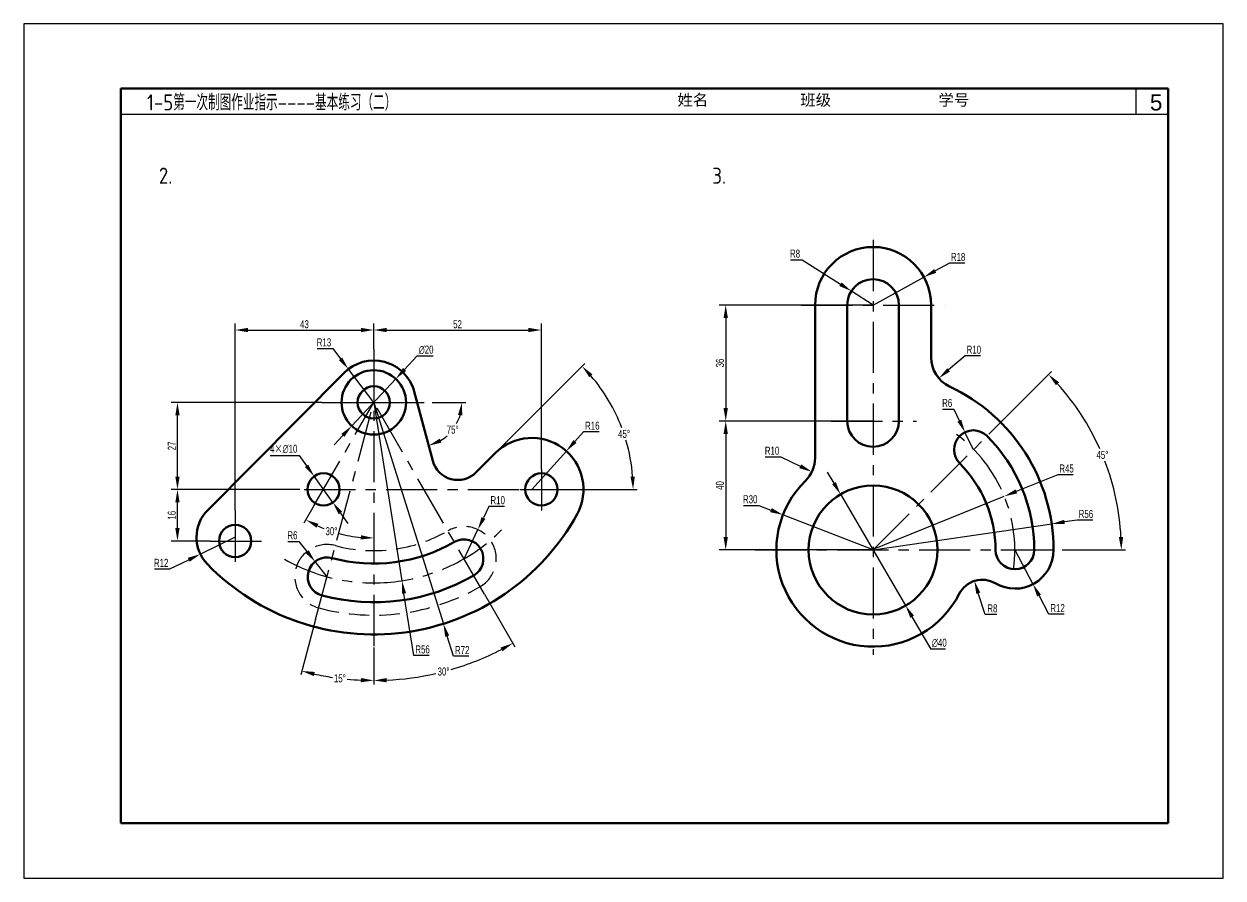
# Model space of a CAD drawing. Header units: millimetres. Extents: x 1205 to 2401, y 439 to 1028.
# Drawn here: x 1615.1 to 1987.1, y 439.2 to 704.2 of the extents above; entities that cross this region are included whole.
import ezdxf

# ---------------------------------------------------------------- set-up
doc = ezdxf.new("R2010")
doc.units = ezdxf.units.MM
doc.linetypes.add('CENTER', pattern=[50.8, 31.75, -6.35, 6.35, -6.35])
doc.linetypes.add('HIDDEN', pattern=[9.525, 6.35, -3.175])
for name, color, linetype in [('中心线', 250, 'CENTER'), ('尺寸标注', 250, 'Continuous'), ('文字', 7, 'Continuous'), ('细实线', 7, 'Continuous'), ('虚线', 250, 'HIDDEN')]:
    doc.layers.add(name, color=color, linetype=linetype)
doc.layers.add('粗实线', color=7, linetype='Continuous', lineweight=50)
doc.styles.get("Standard").update_dxf_attribs({"font": 'gbenor.shx', "bigfont": 'gbcbig.shx'})
doc.styles.add('尺寸标注', font='ARIAL.TTF', dxfattribs={"width": 0.7})
doc.styles.add('样式 1', font='ARIAL.TTF', dxfattribs={"height": 5})
doc.styles.add('汉字', font='gbenor.shx', dxfattribs={"height": 5, "bigfont": 'gbcbig.shx'})
doc.dimstyles.new('ISO-25$0', dxfattribs={"dimtxt": 2.5, "dimasz": 4, "dimexe": 2, "dimexo": 0, "dimgap": 0.5, "dimtad": 1, "dimdec": 1, "dimrnd": 1, "dimdsep": 46, "dimtxsty": '尺寸标注', "dimcen": 0, "dimclrd": 256, "dimclre": 256, "dimclrt": 256, "dimadec": 0, "dimazin": 0, "dimtfac": 1, "dimtdec": 1, "dimtmove": 0, "dimatfit": 3, "dimfxl": 0, "dimlwd": -1, "dimlwe": -1, "dimarcsym": 0})
doc.dimstyles.new('ISO-25$2', dxfattribs={"dimtxt": 2.5, "dimasz": 2.5, "dimexe": 1.25, "dimexo": 0, "dimtad": 1, "dimtih": 1, "dimtoh": 1, "dimdec": 0, "dimdsep": 46, "dimtxsty": '尺寸标注', "dimcen": 2.5, "dimclrd": 256, "dimclre": 256, "dimclrt": 256, "dimadec": 0, "dimazin": 0, "dimtfac": 1, "dimtdec": 0, "dimtmove": 0, "dimatfit": 3, "dimfxl": 0, "dimlwd": -1, "dimlwe": -1, "dimarcsym": 0})
doc.dimstyles.new('ISO-25$3', dxfattribs={"dimtxt": 2.5, "dimasz": 2.5, "dimexe": 1.25, "dimexo": 0, "dimtad": 1, "dimtoh": 1, "dimdec": 0, "dimdsep": 46, "dimtxsty": '尺寸标注', "dimcen": 2.5, "dimclrd": 256, "dimclre": 256, "dimclrt": 256, "dimadec": 0, "dimazin": 0, "dimtfac": 1, "dimtdec": 0, "dimtmove": 0, "dimatfit": 0, "dimfxl": 0, "dimlwd": -1, "dimlwe": -1, "dimarcsym": 0})
doc.dimstyles.new('ISO-25$4', dxfattribs={"dimtxt": 2.5, "dimasz": 2.5, "dimexe": 1.25, "dimexo": 0, "dimtad": 1, "dimtoh": 1, "dimdec": 0, "dimdsep": 46, "dimtxsty": '尺寸标注', "dimcen": 2.5, "dimclrd": 256, "dimclre": 256, "dimclrt": 256, "dimadec": 0, "dimazin": 0, "dimtfac": 1, "dimtdec": 0, "dimtmove": 0, "dimatfit": 3, "dimfxl": 0, "dimlwd": -1, "dimlwe": -1, "dimarcsym": 0})

# ---------------------------------------------------------------- blocks, each defined once
blk = doc.blocks.new('*D146')
at = {"layer": 'Defpoints', "color": 0, "transparency": 16777216}
for p in [(1868.43, 558.29), (1888.63, 523.76)]:
    blk.add_point(p, dxfattribs=at)
at = {"layer": '尺寸标注', "transparency": 16777216}
for p, q in [((1866.41, 561.74), (1864.39, 565.19)), ((1868.43, 558.29), (1888.63, 523.76)), ((1896.54, 510.25), (1890.65, 520.31)), ((1900.99, 510.25), (1896.54, 510.25))]:
    blk.add_line(p, q, dxfattribs=at)
for points in [[(1866.99, 562.08), (1865.84, 561.4), (1868.43, 558.29)], [(1891.23, 520.64), (1890.07, 519.97), (1888.63, 523.76)]]:
    blk.add_solid(points, dxfattribs=at)
at = {"layer": '尺寸标注', "transparency": 16777216, "insert": (1899.07, 512.15), "char_height": 2.5, "attachment_point": 5, "style": '尺寸标注'}
blk.add_mtext('∅40', dxfattribs=at)
blk = doc.blocks.new('*D147')
at = {"layer": 'Defpoints', "color": 0, "transparency": 16777216}
for p in [(1919.25, 557.68), (1877.8, 540.93)]:
    blk.add_point(p, dxfattribs=at)
at = {"layer": '尺寸标注', "transparency": 16777216}
for p, q in [((1935.83, 564.38), (1922.96, 559.18)), ((1940.65, 564.38), (1935.83, 564.38)), ((1877.8, 540.93), (1919.25, 557.68))]:
    blk.add_line(p, q, dxfattribs=at)
blk.add_solid([(1922.71, 559.8), (1923.21, 558.56), (1919.25, 557.68)], dxfattribs=at)
at = {"layer": '尺寸标注', "transparency": 16777216, "insert": (1938.56, 566.28), "char_height": 2.5, "attachment_point": 5, "style": '尺寸标注'}
blk.add_mtext('R45', dxfattribs=at)
blk = doc.blocks.new('*D148')
at = {"layer": 'Defpoints', "color": 0, "transparency": 16777216}
for p in [(1933.94, 549.12), (1878.53, 541.02)]:
    blk.add_point(p, dxfattribs=at)
at = {"layer": '尺寸标注', "transparency": 16777216}
for p, q in [((1878.53, 541.02), (1933.94, 549.12)), ((1941.86, 550.28), (1937.9, 549.7)), ((1946.66, 550.28), (1941.86, 550.28))]:
    blk.add_line(p, q, dxfattribs=at)
blk.add_solid([(1937.8, 550.36), (1938, 549.04), (1933.94, 549.12)], dxfattribs=at)
at = {"layer": '尺寸标注', "transparency": 16777216, "insert": (1944.57, 552.18), "char_height": 2.5, "attachment_point": 5, "style": '尺寸标注'}
blk.add_mtext('R56', dxfattribs=at)
blk = doc.blocks.new('*D149')
at = {"layer": 'Defpoints', "color": 0, "transparency": 16777216}
for p in [(1909.96, 531.4), (1912.39, 523.78)]:
    blk.add_point(p, dxfattribs=at)
at = {"layer": '尺寸标注', "transparency": 16777216}
for p, q in [((1913.29, 520.99), (1911.18, 527.59)), ((1916.95, 520.99), (1913.29, 520.99))]:
    blk.add_line(p, q, dxfattribs=at)
blk.add_solid([(1911.81, 527.8), (1910.54, 527.39), (1909.96, 531.4)], dxfattribs=at)
at = {"layer": '尺寸标注', "transparency": 16777216, "insert": (1915.54, 522.89), "char_height": 2.5, "attachment_point": 5, "style": '尺寸标注'}
blk.add_mtext('R8', dxfattribs=at)
blk = doc.blocks.new('*D150')
at = {"layer": 'Defpoints', "color": 0, "transparency": 16777216}
for p in [(1922.53, 541.02), (1928.14, 530.42)]:
    blk.add_point(p, dxfattribs=at)
at = {"layer": '尺寸标注', "transparency": 16777216}
for p, q in [((1922.53, 541.02), (1928.14, 530.42)), ((1933.05, 521.12), (1930.01, 526.88)), ((1937.84, 521.12), (1933.05, 521.12))]:
    blk.add_line(p, q, dxfattribs=at)
blk.add_solid([(1930.6, 527.19), (1929.42, 526.57), (1928.14, 530.42)], dxfattribs=at)
at = {"layer": '尺寸标注', "transparency": 16777216, "insert": (1935.76, 523), "char_height": 2.5, "attachment_point": 5, "style": '尺寸标注'}
blk.add_mtext('R12', dxfattribs=at)
blk = doc.blocks.new('*D151')
at = {"layer": 'Defpoints', "color": 0, "transparency": 16777216}
for p in [(1907.03, 577.54), (1909.64, 572.14)]:
    blk.add_point(p, dxfattribs=at)
at = {"layer": '尺寸标注', "transparency": 16777216}
for p, q in [((1900.11, 584.74), (1903.56, 584.74)), ((1903.56, 584.74), (1905.29, 581.14)), ((1909.64, 572.14), (1907.03, 577.54))]:
    blk.add_line(p, q, dxfattribs=at)
blk.add_solid([(1905.9, 581.43), (1904.69, 580.85), (1907.03, 577.54)], dxfattribs=at)
at = {"layer": '尺寸标注', "transparency": 16777216, "insert": (1901.52, 586.64), "char_height": 2.5, "attachment_point": 5, "style": '尺寸标注'}
blk.add_mtext('R6', dxfattribs=at)
blk = doc.blocks.new('*D152')
at = {"layer": 'Defpoints', "color": 0, "transparency": 16777216}
for p in [(1850.58, 551.92), (1878.53, 541.02)]:
    blk.add_point(p, dxfattribs=at)
at = {"layer": '尺寸标注', "transparency": 16777216}
for p, q in [((1838.33, 554.83), (1843.13, 554.83)), ((1843.13, 554.83), (1846.85, 553.37)), ((1878.53, 541.02), (1850.58, 551.92))]:
    blk.add_line(p, q, dxfattribs=at)
blk.add_solid([(1847.1, 554), (1846.61, 552.75), (1850.58, 551.92)], dxfattribs=at)
at = {"layer": '尺寸标注', "transparency": 16777216, "insert": (1840.41, 556.73), "char_height": 2.5, "attachment_point": 5, "style": '尺寸标注'}
blk.add_mtext('R30', dxfattribs=at)
blk = doc.blocks.new('*D153')
at = {"layer": 'Defpoints', "color": 0, "transparency": 16777216}
for p in [(1850.53, 569.59), (1859.55, 565.26)]:
    blk.add_point(p, dxfattribs=at)
at = {"layer": '尺寸标注', "transparency": 16777216}
for p, q in [((1845.09, 569.9), (1849.89, 569.9)), ((1849.89, 569.9), (1855.94, 566.99))]:
    blk.add_line(p, q, dxfattribs=at)
blk.add_solid([(1856.23, 567.59), (1855.65, 566.39), (1859.55, 565.26)], dxfattribs=at)
at = {"layer": '尺寸标注', "transparency": 16777216, "insert": (1847.18, 571.8), "char_height": 2.5, "attachment_point": 5, "style": '尺寸标注'}
blk.add_mtext('R10', dxfattribs=at)
blk = doc.blocks.new('*D154')
at = {"layer": 'Defpoints', "color": 0, "transparency": 16777216}
for p in [(1906.53, 600.79), (1898.93, 594.29)]:
    blk.add_point(p, dxfattribs=at)
at = {"layer": '尺寸标注', "transparency": 16777216}
for p, q in [((1907.07, 601.25), (1901.97, 596.89)), ((1911.87, 601.25), (1907.07, 601.25))]:
    blk.add_line(p, q, dxfattribs=at)
blk.add_solid([(1901.54, 597.4), (1902.4, 596.39), (1898.93, 594.29)], dxfattribs=at)
at = {"layer": '尺寸标注', "transparency": 16777216, "insert": (1909.79, 603.15), "char_height": 2.5, "attachment_point": 5, "style": '尺寸标注'}
blk.add_mtext('R10', dxfattribs=at)
blk = doc.blocks.new('*D155')
at = {"layer": 'Defpoints', "color": 0, "transparency": 16777216}
for p in [(1894.31, 625.69), (1878.53, 617.02)]:
    blk.add_point(p, dxfattribs=at)
at = {"layer": '尺寸标注', "transparency": 16777216}
for p, q in [((1902.19, 630.02), (1897.81, 627.61)), ((1907, 630.02), (1902.19, 630.02)), ((1878.53, 617.02), (1894.31, 625.69))]:
    blk.add_line(p, q, dxfattribs=at)
blk.add_solid([(1897.49, 628.2), (1898.13, 627.03), (1894.31, 625.69)], dxfattribs=at)
at = {"layer": '尺寸标注', "transparency": 16777216, "insert": (1904.91, 631.92), "char_height": 2.5, "attachment_point": 5, "style": '尺寸标注'}
blk.add_mtext('R18', dxfattribs=at)
blk = doc.blocks.new('*D156')
at = {"layer": 'Defpoints', "color": 0, "transparency": 16777216}
for p in [(1871.79, 621.33), (1878.53, 617.02)]:
    blk.add_point(p, dxfattribs=at)
at = {"layer": '尺寸标注', "transparency": 16777216}
for p, q in [((1852.9, 631.04), (1856.56, 631.04)), ((1856.56, 631.04), (1868.42, 623.48)), ((1878.53, 617.02), (1871.79, 621.33))]:
    blk.add_line(p, q, dxfattribs=at)
blk.add_solid([(1868.77, 624.04), (1868.06, 622.92), (1871.79, 621.33)], dxfattribs=at)
at = {"layer": '尺寸标注', "transparency": 16777216, "insert": (1854.31, 632.95), "char_height": 2.5, "attachment_point": 5, "style": '尺寸标注'}
blk.add_mtext('R8', dxfattribs=at)
blk = doc.blocks.new('*D157')
at = {"layer": 'Defpoints', "color": 0, "transparency": 16777216}
for p in [(1878.53, 617.02), (1832.81, 581.02), (1878.53, 581.02)]:
    blk.add_point(p, dxfattribs=at)
at = {"layer": '尺寸标注', "transparency": 16777216}
for p, q in [((1878.53, 617.02), (1830.81, 617.02)), ((1832.81, 613.02), (1832.81, 585.02)), ((1878.53, 581.02), (1830.81, 581.02))]:
    blk.add_line(p, q, dxfattribs=at)
for points in [[(1832.14, 613.02), (1833.48, 613.02), (1832.81, 617.02)], [(1832.14, 585.02), (1833.48, 585.02), (1832.81, 581.02)]]:
    blk.add_solid(points, dxfattribs=at)
at = {"layer": '尺寸标注', "transparency": 16777216, "insert": (1831.03, 599.02), "char_height": 2.5, "attachment_point": 5, "rotation": 90, "style": '尺寸标注'}
blk.add_mtext('36', dxfattribs=at)
blk = doc.blocks.new('*D158')
at = {"layer": 'Defpoints', "color": 0, "transparency": 16777216}
for p in [(1920.53, 583.02), (1952.92, 560.96), (1841.99, 541.02), (1878.53, 541.02), (1940.49, 541.02)]:
    blk.add_point(p, dxfattribs=at)
at = {"layer": '尺寸标注', "transparency": 16777216}
for p, q in [((1920.53, 583.02), (1933.87, 596.37)), ((1940.49, 541.02), (1956.8, 541.02))]:
    blk.add_line(p, q, dxfattribs=at)
for start, end in [(24.0357, 42.0239), (2.9761, 20.9812)]:
    blk.add_arc((1878.53, 541.02), 77.02, start, end, dxfattribs=at)
for points in [[(1935.26, 592.12), (1936.23, 593.04), (1932.99, 595.48)], [(1956.11, 545.04), (1954.78, 545), (1955.55, 541.02)]]:
    blk.add_solid(points, dxfattribs=at)
at = {"layer": '尺寸标注', "transparency": 16777216, "insert": (1949.69, 570.5), "char_height": 2.5, "attachment_point": 5, "style": '尺寸标注'}
blk.add_mtext('45°', dxfattribs=at)
blk = doc.blocks.new('*D117')
at = {"layer": 'Defpoints', "color": 0, "transparency": 16777216}
for p in [(1832.81, 581.02), (1832.81, 541.02), (1878.53, 541.02)]:
    blk.add_point(p, dxfattribs=at)
at = {"layer": '尺寸标注', "transparency": 16777216}
for p, q in [((1832.81, 581.02), (1830.81, 581.02)), ((1832.81, 577.02), (1832.81, 545.02)), ((1878.53, 541.02), (1830.81, 541.02))]:
    blk.add_line(p, q, dxfattribs=at)
for points in [[(1832.14, 577.02), (1833.48, 577.02), (1832.81, 581.02)], [(1832.14, 545.02), (1833.48, 545.02), (1832.81, 541.02)]]:
    blk.add_solid(points, dxfattribs=at)
at = {"layer": '尺寸标注', "transparency": 16777216, "insert": (1831.03, 561.02), "char_height": 2.5, "attachment_point": 5, "rotation": 90, "style": '尺寸标注'}
blk.add_mtext('40', dxfattribs=at)
blk = doc.blocks.new('*D132')
at = {"layer": 'Defpoints', "color": 0, "transparency": 16777216}
for p in [(1705.12, 563.87), (1710.94, 555.73)]:
    blk.add_point(p, dxfattribs=at)
at = {"layer": '尺寸标注', "transparency": 16777216}
for p, q in [((1691.52, 570.37), (1700.46, 570.37)), ((1700.46, 570.37), (1702.79, 567.12)), ((1710.94, 555.73), (1705.12, 563.87)), ((1713.27, 552.48), (1715.59, 549.23))]:
    blk.add_line(p, q, dxfattribs=at)
for points in [[(1703.33, 567.51), (1702.25, 566.73), (1705.12, 563.87)], [(1713.81, 552.87), (1712.72, 552.09), (1710.94, 555.73)]]:
    blk.add_solid(points, dxfattribs=at)
at = {"layer": '尺寸标注', "transparency": 16777216, "insert": (1695.68, 572.34), "char_height": 2.5, "attachment_point": 5, "style": '尺寸标注'}
blk.add_mtext('4{\\fSimSun|b0|i0|c134|p54;×}∅10', dxfattribs=at)
blk = doc.blocks.new('*D133')
at = {"layer": 'Defpoints', "color": 0, "transparency": 16777216}
for p in [(1783.37, 571.71), (1772.68, 559.8)]:
    blk.add_point(p, dxfattribs=at)
at = {"layer": '尺寸标注', "transparency": 16777216}
for p, q in [((1788.71, 577.66), (1786.04, 574.68)), ((1793.52, 577.66), (1788.71, 577.66)), ((1772.68, 559.8), (1783.37, 571.71))]:
    blk.add_line(p, q, dxfattribs=at)
blk.add_solid([(1785.54, 575.13), (1786.53, 574.24), (1783.37, 571.71)], dxfattribs=at)
at = {"layer": '尺寸标注', "transparency": 16777216, "insert": (1791.43, 579.56), "char_height": 2.5, "attachment_point": 5, "style": '尺寸标注'}
blk.add_mtext('R16', dxfattribs=at)
blk = doc.blocks.new('*D134')
at = {"layer": 'Defpoints', "color": 0, "transparency": 16777216}
for p in [(1723.62, 586.8), (1732.36, 531.49)]:
    blk.add_point(p, dxfattribs=at)
at = {"layer": '尺寸标注', "transparency": 16777216}
for p, q in [((1723.62, 586.8), (1732.36, 531.49)), ((1736.03, 508.25), (1732.99, 527.54)), ((1740.84, 508.25), (1736.03, 508.25))]:
    blk.add_line(p, q, dxfattribs=at)
blk.add_solid([(1733.64, 527.64), (1732.33, 527.43), (1732.36, 531.49)], dxfattribs=at)
at = {"layer": '尺寸标注', "transparency": 16777216, "insert": (1738.75, 510.15), "char_height": 2.5, "attachment_point": 5, "style": '尺寸标注'}
blk.add_mtext('R56', dxfattribs=at)
blk = doc.blocks.new('*D135')
at = {"layer": 'Defpoints', "color": 0, "transparency": 16777216}
for p in [(1755.92, 547.33), (1751.62, 538.3)]:
    blk.add_point(p, dxfattribs=at)
at = {"layer": '尺寸标注', "transparency": 16777216}
for p, q in [((1759.36, 554.55), (1757.64, 550.94)), ((1764.16, 554.55), (1759.36, 554.55)), ((1751.62, 538.3), (1755.92, 547.33))]:
    blk.add_line(p, q, dxfattribs=at)
blk.add_solid([(1757.04, 551.23), (1758.24, 550.66), (1755.92, 547.33)], dxfattribs=at)
at = {"layer": '尺寸标注', "transparency": 16777216, "insert": (1762.07, 556.45), "char_height": 2.5, "attachment_point": 5, "style": '尺寸标注'}
blk.add_mtext('R10', dxfattribs=at)
blk = doc.blocks.new('*D136')
at = {"layer": 'Defpoints', "color": 0, "transparency": 16777216}
for p in [(1723.62, 586.8), (1745.21, 518.12)]:
    blk.add_point(p, dxfattribs=at)
at = {"layer": '尺寸标注', "transparency": 16777216}
for p, q in [((1723.62, 586.8), (1745.21, 518.12)), ((1748.37, 508.09), (1746.41, 514.3)), ((1753.16, 508.09), (1748.37, 508.09))]:
    blk.add_line(p, q, dxfattribs=at)
blk.add_solid([(1747.05, 514.5), (1745.78, 514.1), (1745.21, 518.12)], dxfattribs=at)
at = {"layer": '尺寸标注', "transparency": 16777216, "insert": (1751.07, 509.97), "char_height": 2.5, "attachment_point": 5, "style": '尺寸标注'}
blk.add_mtext('R72', dxfattribs=at)
blk = doc.blocks.new('*D137')
at = {"layer": 'Defpoints', "color": 0, "transparency": 16777216}
for p in [(1705.39, 537.41), (1709.12, 532.71)]:
    blk.add_point(p, dxfattribs=at)
at = {"layer": '尺寸标注', "transparency": 16777216}
for p, q in [((1696.97, 543.67), (1700.41, 543.67)), ((1700.41, 543.67), (1702.9, 540.54)), ((1709.12, 532.71), (1705.39, 537.41))]:
    blk.add_line(p, q, dxfattribs=at)
blk.add_solid([(1703.42, 540.95), (1702.38, 540.12), (1705.39, 537.41)], dxfattribs=at)
at = {"layer": '尺寸标注', "transparency": 16777216, "insert": (1698.38, 545.57), "char_height": 2.5, "attachment_point": 5, "style": '尺寸标注'}
blk.add_mtext('R6', dxfattribs=at)
blk = doc.blocks.new('*D138')
at = {"layer": 'Defpoints', "color": 0, "transparency": 16777216}
for p in [(1723.62, 603.29), (1723.62, 586.8), (1705.18, 554.87), (1716.31, 545.37), (1723.62, 510.73)]:
    blk.add_point(p, dxfattribs=at)
at = {"layer": '尺寸标注', "transparency": 16777216}
blk.add_line((1705.18, 554.87), (1701.96, 549.29), dxfattribs=at)
for start, end in [(245.45, 248.4284), (255.1453, 264.55)]:
    blk.add_arc((1723.62, 586.8), 42.07, start, end, dxfattribs=at)
for points in [[(1705.83, 547.94), (1706.44, 549.13), (1702.58, 550.37)], [(1719.65, 545.59), (1719.59, 544.26), (1723.62, 544.73)]]:
    blk.add_solid(points, dxfattribs=at)
at = {"layer": '尺寸标注', "transparency": 16777216, "insert": (1710.49, 546.83), "char_height": 2.5, "attachment_point": 5, "style": '尺寸标注'}
blk.add_mtext('30°', dxfattribs=at)
blk = doc.blocks.new('*D139')
at = {"layer": 'Defpoints', "color": 0, "transparency": 16777216}
for p in [(1680.62, 544.96), (1669.82, 539.72)]:
    blk.add_point(p, dxfattribs=at)
at = {"layer": '尺寸标注', "transparency": 16777216}
for p, q in [((1680.62, 544.96), (1669.82, 539.72)), ((1660.36, 535.14), (1666.22, 537.98)), ((1655.57, 535.14), (1660.36, 535.14))]:
    blk.add_line(p, q, dxfattribs=at)
blk.add_solid([(1665.93, 538.58), (1666.51, 537.38), (1669.82, 539.72)], dxfattribs=at)
at = {"layer": '尺寸标注', "transparency": 16777216, "insert": (1657.65, 537.02), "char_height": 2.5, "attachment_point": 5, "style": '尺寸标注'}
blk.add_mtext('R12', dxfattribs=at)
blk = doc.blocks.new('*D140')
at = {"layer": 'Defpoints', "color": 0, "transparency": 16777216}
for p in [(1730.45, 594.1), (1716.78, 579.5)]:
    blk.add_point(p, dxfattribs=at)
at = {"layer": '尺寸标注', "transparency": 16777216}
for p, q in [((1737.02, 601.12), (1733.18, 597.02)), ((1742.05, 601.12), (1737.02, 601.12)), ((1716.78, 579.5), (1730.45, 594.1)), ((1714.05, 576.58), (1711.31, 573.66))]:
    blk.add_line(p, q, dxfattribs=at)
for points in [[(1732.7, 597.48), (1733.67, 596.57), (1730.45, 594.1)], [(1713.56, 577.04), (1714.53, 576.13), (1716.78, 579.5)]]:
    blk.add_solid(points, dxfattribs=at)
at = {"layer": '尺寸标注', "transparency": 16777216, "insert": (1739.85, 603.09), "char_height": 2.5, "attachment_point": 5, "style": '尺寸标注'}
blk.add_mtext('∅20', dxfattribs=at)
blk = doc.blocks.new('*D141')
at = {"layer": 'Defpoints', "color": 0, "transparency": 16777216}
for p in [(1715.73, 597.14), (1723.62, 586.8)]:
    blk.add_point(p, dxfattribs=at)
at = {"layer": '尺寸标注', "transparency": 16777216}
for p, q in [((1706.08, 603.5), (1710.88, 603.5)), ((1710.88, 603.5), (1713.31, 600.32)), ((1723.62, 586.8), (1715.73, 597.14))]:
    blk.add_line(p, q, dxfattribs=at)
blk.add_solid([(1713.84, 600.72), (1712.78, 599.92), (1715.73, 597.14)], dxfattribs=at)
at = {"layer": '尺寸标注', "transparency": 16777216, "insert": (1708.17, 605.4), "char_height": 2.5, "attachment_point": 5, "style": '尺寸标注'}
blk.add_mtext('R13', dxfattribs=at)
blk = doc.blocks.new('*D142')
at = {"layer": 'Defpoints', "color": 0, "transparency": 16777216}
for p in [(1775.62, 609.27), (1723.62, 603.29), (1775.62, 566.02)]:
    blk.add_point(p, dxfattribs=at)
at = {"layer": '尺寸标注', "transparency": 16777216}
for p, q in [((1723.62, 603.29), (1723.62, 611.27)), ((1775.62, 566.02), (1775.62, 611.27)), ((1727.62, 609.27), (1771.62, 609.27))]:
    blk.add_line(p, q, dxfattribs=at)
for points in [[(1727.62, 609.93), (1727.62, 608.6), (1723.62, 609.27)], [(1771.62, 609.93), (1771.62, 608.6), (1775.62, 609.27)]]:
    blk.add_solid(points, dxfattribs=at)
at = {"layer": '尺寸标注', "transparency": 16777216, "insert": (1749.62, 611.04), "char_height": 2.5, "attachment_point": 5, "style": '尺寸标注'}
blk.add_mtext('52', dxfattribs=at)
blk = doc.blocks.new('*D143')
at = {"layer": 'Defpoints', "color": 0, "transparency": 16777216}
for p in [(1723.62, 609.27), (1723.62, 603.29), (1680.62, 553.22)]:
    blk.add_point(p, dxfattribs=at)
at = {"layer": '尺寸标注', "transparency": 16777216}
for p, q in [((1680.62, 553.22), (1680.62, 611.27)), ((1723.62, 603.29), (1723.62, 611.27)), ((1684.62, 609.27), (1719.62, 609.27))]:
    blk.add_line(p, q, dxfattribs=at)
for points in [[(1684.62, 609.93), (1684.62, 608.6), (1680.62, 609.27)], [(1719.62, 609.93), (1719.62, 608.6), (1723.62, 609.27)]]:
    blk.add_solid(points, dxfattribs=at)
at = {"layer": '尺寸标注', "transparency": 16777216, "insert": (1702.12, 611.05), "char_height": 2.5, "attachment_point": 5, "style": '尺寸标注'}
blk.add_mtext('43', dxfattribs=at)
blk = doc.blocks.new('*D144')
at = {"layer": 'Defpoints', "color": 0, "transparency": 16777216}
for p in [(1662.72, 586.8), (1707.55, 586.8), (1700.66, 559.8)]:
    blk.add_point(p, dxfattribs=at)
at = {"layer": '尺寸标注', "transparency": 16777216}
for p, q in [((1707.55, 586.8), (1660.72, 586.8)), ((1662.72, 563.8), (1662.72, 582.8)), ((1700.66, 559.8), (1660.72, 559.8))]:
    blk.add_line(p, q, dxfattribs=at)
for points in [[(1662.05, 582.8), (1663.38, 582.8), (1662.72, 586.8)], [(1662.05, 563.8), (1663.38, 563.8), (1662.72, 559.8)]]:
    blk.add_solid(points, dxfattribs=at)
at = {"layer": '尺寸标注', "transparency": 16777216, "insert": (1660.96, 573.3), "char_height": 2.5, "attachment_point": 5, "rotation": 90, "style": '尺寸标注'}
blk.add_mtext('27', dxfattribs=at)
blk = doc.blocks.new('*D145')
at = {"layer": 'Defpoints', "color": 0, "transparency": 16777216}
for p in [(1662.72, 559.8), (1700.66, 559.8), (1672.95, 543.8)]:
    blk.add_point(p, dxfattribs=at)
at = {"layer": '尺寸标注', "transparency": 16777216}
for p, q in [((1700.66, 559.8), (1660.72, 559.8)), ((1662.72, 547.8), (1662.72, 555.8)), ((1672.95, 543.8), (1660.72, 543.8))]:
    blk.add_line(p, q, dxfattribs=at)
for points in [[(1662.05, 555.8), (1663.38, 555.8), (1662.72, 559.8)], [(1662.05, 547.8), (1663.38, 547.8), (1662.72, 543.8)]]:
    blk.add_solid(points, dxfattribs=at)
at = {"layer": '尺寸标注', "transparency": 16777216, "insert": (1660.94, 551.8), "char_height": 2.5, "attachment_point": 5, "rotation": 90, "style": '尺寸标注'}
blk.add_mtext('16', dxfattribs=at)
blk = doc.blocks.new('*D159')
at = {"layer": 'Defpoints', "color": 0, "transparency": 16777216}
for p in [(1736.17, 590.17), (1707.55, 586.8), (1741.76, 586.8), (1746.01, 576.15), (1741.94, 568.66)]:
    blk.add_point(p, dxfattribs=at)
at = {"layer": '尺寸标注', "transparency": 16777216}
blk.add_line((1741.76, 586.8), (1752.23, 586.8), dxfattribs=at)
for start, end in [(331.81, 343.462), (301.538, 311.8301)]:
    blk.add_arc((1737.07, 586.8), 13.91, start, end, dxfattribs=at)
for points in [[(1749.75, 582.94), (1751.07, 582.75), (1750.98, 586.8)], [(1744.61, 574.34), (1744.09, 575.56), (1740.67, 573.37)]]:
    blk.add_solid(points, dxfattribs=at)
at = {"layer": '尺寸标注', "transparency": 16777216, "insert": (1748.11, 578.34), "char_height": 2.5, "attachment_point": 5, "style": '尺寸标注'}
blk.add_mtext('75°', dxfattribs=at)
blk = doc.blocks.new('*D160')
at = {"layer": 'Defpoints', "color": 0, "transparency": 16777216}
for p in [(1796.84, 586.82), (1761.36, 571.11), (1755.32, 565.07), (1702.05, 559.8), (1769.08, 559.8)]:
    blk.add_point(p, dxfattribs=at)
at = {"layer": '尺寸标注', "transparency": 16777216}
for p, q in [((1761.36, 571.11), (1789.14, 598.89)), ((1769.08, 559.8), (1805.33, 559.8))]:
    blk.add_line(p, q, dxfattribs=at)
for start, end in [(20.7159, 40.7575), (4.2425, 16.4718)]:
    blk.add_arc((1750.05, 559.8), 54.03, start, end, dxfattribs=at)
for points in [[(1790.49, 594.62), (1791.47, 595.53), (1788.26, 598.01)], [(1804.6, 563.82), (1803.27, 563.77), (1804.08, 559.8)]]:
    blk.add_solid(points, dxfattribs=at)
at = {"layer": '尺寸标注', "transparency": 16777216, "insert": (1801.27, 577.02), "char_height": 2.5, "attachment_point": 5, "style": '尺寸标注'}
blk.add_mtext('45°', dxfattribs=at)
blk = doc.blocks.new('*D161')
at = {"layer": 'Defpoints', "color": 0, "transparency": 16777216}
for p in [(1723.62, 603.29), (1723.62, 586.8), (1705.58, 519.48), (1723.62, 510.73), (1708.64, 501.84)]:
    blk.add_point(p, dxfattribs=at)
at = {"layer": '尺寸标注', "transparency": 16777216}
for p, q in [((1705.58, 519.48), (1700.96, 502.26)), ((1723.62, 510.73), (1723.62, 499.28))]:
    blk.add_line(p, q, dxfattribs=at)
for start, end in [(257.6569, 261.4796), (264.5035, 267.3431)]:
    blk.add_arc((1723.62, 586.8), 86.27, start, end, dxfattribs=at)
for points in [[(1705.02, 501.88), (1705.33, 503.17), (1701.29, 503.47)], [(1719.63, 501.29), (1719.6, 499.96), (1723.62, 500.53)]]:
    blk.add_solid(points, dxfattribs=at)
at = {"layer": '尺寸标注', "transparency": 16777216, "insert": (1713.09, 501.18), "char_height": 2.5, "attachment_point": 5, "style": '尺寸标注'}
blk.add_mtext('15°', dxfattribs=at)
blk = doc.blocks.new('*D164')
at = {"layer": 'Defpoints', "color": 0, "transparency": 16777216}
for p in [(1723.62, 603.29), (1723.62, 586.8), (1757.96, 527.32), (1723.62, 510.73), (1753.13, 505.72)]:
    blk.add_point(p, dxfattribs=at)
at = {"layer": '尺寸标注', "transparency": 16777216}
for p, q in [((1757.96, 527.32), (1767.38, 511)), ((1723.62, 510.73), (1723.62, 499.27))]:
    blk.add_line(p, q, dxfattribs=at)
for start, end in [(286.1372, 297.3435), (272.6565, 282.9249)]:
    blk.add_arc((1723.62, 586.8), 86.28, start, end, dxfattribs=at)
for points in [[(1762.93, 510.74), (1763.57, 509.57), (1766.76, 512.08)], [(1727.63, 499.95), (1727.6, 501.28), (1723.62, 500.52)]]:
    blk.add_solid(points, dxfattribs=at)
at = {"layer": '尺寸标注', "transparency": 16777216, "insert": (1745.26, 503.28), "char_height": 2.5, "attachment_point": 5, "style": '尺寸标注'}
blk.add_mtext('30°', dxfattribs=at)

msp = doc.modelspace()

# ---------------------------------------------------------------- linework, layer by layer
at = {"layer": '中心线', "color": 7, "ltscale": 0.5}
for p, q in [((1878.53, 637.23), (1878.53, 508.46)), ((1856.25, 617.02), (1900.71, 617.02)), ((1723.62, 603.29), (1723.62, 510.73)), ((1705.18, 554.87), (1723.62, 586.8)), ((1705.58, 519.48), (1723.62, 586.8)), ((1757.96, 527.32), (1723.62, 586.8)), ((1865.54, 581.02), (1892.02, 581.02)), ((1878.53, 541.02), (1920.53, 583.02)), ((1775.62, 566.02), (1775.62, 553.3)), ((1702.05, 559.8), (1769.08, 559.8)), ((1769.08, 559.8), (1782.06, 559.8)), ((1680.62, 553.22), (1680.62, 535.44)), ((1672.95, 543.8), (1689.56, 543.8)), ((1841.99, 541.02), (1940.49, 541.02))]:
    msp.add_line(p, q, dxfattribs=at)
at = {"layer": '中心线', "color": 7}
msp.add_line((1707.55, 586.8), (1741.76, 586.8), dxfattribs=at)
at = {"layer": '中心线', "color": 7, "ltscale": 0.5}
for centre, radius, start, end in [((1877.8, 540.93), 44.72, 352.4292, 55.8939), ((1723.62, 586.8), 56, 240.3854, 315.1366)]:
    msp.add_arc(centre, radius, start, end, dxfattribs=at)
at = {"layer": '粗实线', "color": 7}
for p, q in [((1970.1, 684.23), (1645.1, 684.23)), ((1645.1, 684.23), (1645.1, 456.23)), ((1970.1, 456.23), (1970.1, 684.23)), ((1860.53, 617.02), (1860.53, 569.59)), ((1870.53, 617.02), (1870.53, 581.02)), ((1886.53, 617.02), (1886.53, 581.02)), ((1896.53, 617.02), (1896.53, 600.79)), ((1714.4, 595.97), (1672.1, 553.42)), ((1736.17, 590.17), (1741.94, 568.66)), ((1761.36, 571.11), (1755.32, 565.07)), ((1645.1, 456.23), (1970.1, 456.23))]:
    msp.add_line(p, q, dxfattribs=at)
for centre, radius in [((1723.62, 586.8), 10), ((1723.62, 586.8), 5), ((1708.03, 559.8), 5), ((1775.62, 559.8), 5), ((1878.53, 541.02), 20), ((1680.62, 543.8), 5)]:
    msp.add_circle(centre, radius, dxfattribs=at)
for centre, radius, start, end in [((1878.53, 617.02), 18, 0, 180), ((1878.53, 617.02), 8, 0, 180), ((1723.62, 586.8), 13, 15, 135.175), ((1906.53, 600.79), 10, 180, 244.8973), ((1878.53, 541.02), 56, 0, 64.8973), ((1878.53, 581.02), 8, 180, 0), ((1909.64, 572.14), 6, 45, 225), ((1772.68, 559.8), 16, 331.1746, 135), ((1878.53, 541.02), 50, 0, 45), ((1850.53, 569.59), 10, 314.427, 0), ((1749.66, 570.73), 8, 195, 315), ((1878.53, 541.02), 38, 0, 45), ((1878.53, 541.02), 30, 134.427, 333.0179), ((1680.62, 544.96), 12, 135.175, 224.22), ((1723.62, 586.8), 72, 224.22, 331.1746), ((1723.62, 586.8), 50, 255, 300), ((1751.62, 538.3), 6, 300, 120), ((1922.53, 541.02), 12, 239.5479, 0), ((1922.53, 541.02), 6, 180, 0), ((1709.12, 532.71), 6, 75, 255), ((1723.62, 586.8), 62, 255, 300), ((1912.39, 523.78), 8, 59.5479, 153.0179)]:
    msp.add_arc(centre, radius, start, end, dxfattribs=at)
at = {"layer": '细实线', "color": 7}
for p, q in [((1987.1, 704.23), (1615.1, 704.23)), ((1615.1, 704.23), (1615.1, 439.23)), ((1987.1, 439.23), (1987.1, 704.23)), ((1960.1, 684.23), (1960.1, 676.23)), ((1645.1, 676.23), (1970.1, 676.23)), ((1615.1, 439.23), (1987.1, 439.23))]:
    msp.add_line(p, q, dxfattribs=at)
at = {"layer": '虚线', "color": 7}
for centre, radius, start, end in [((1723.62, 586.8), 46, 255, 300), ((1751.62, 538.3), 10, 300, 120), ((1709.12, 532.71), 10, 75, 255), ((1723.62, 586.8), 66, 255, 300)]:
    msp.add_arc(centre, radius, start, end, dxfattribs=at)

# ---------------------------------------------------------------- texts
at = {"layer": '尺寸标注', "color": 7, "insert": (1966.35, 679.85), "char_height": 5, "width": 10, "attachment_point": 5, "style": '样式 1'}
msp.add_mtext('5', dxfattribs=at)
at = {"layer": '文字', "color": 7, "insert": (1813.07, 680.45), "char_height": 3.5, "width": 313.5, "attachment_point": 4}
msp.add_mtext('{\\fSimSun|b0|i0|c134|p2;  姓名            班级              学号}', dxfattribs=at)
at = {"layer": '细实线', "color": 7, "insert": (1647.85, 679.85), "char_height": 5, "width": 313.5, "attachment_point": 4, "style": '汉字'}
msp.add_mtext('  1-5第一次制图作业指示----基本练习（二）', dxfattribs=at)
at = {"layer": '细实线', "color": 7, "ltscale": 0.3, "char_height": 5, "width": 10, "attachment_point": 5}
for s, insert in [('2.', (1659.03, 657.15)), ('3.', (1830.78, 657.15))]:
    msp.add_mtext(s, dxfattribs=dict(at, insert=insert))

# ---------------------------------------------------------------- dimensions: what is measured, and where the dimension line sits
at = {"layer": '尺寸标注', "color": 7}
for center, mpoint, picture, middle in [((1878.53, 617.02), (1871.79, 621.33), '*D156', (1854.31, 631.04)), ((1878.53, 617.02), (1894.31, 625.69), '*D155', (1904.91, 630.02)), ((1906.53, 600.79), (1898.93, 594.29), '*D154', (1909.79, 601.25)), ((1723.62, 586.8), (1732.36, 531.49), '*D134', (1738.75, 508.25)), ((1850.53, 569.59), (1859.55, 565.26), '*D153', (1847.18, 569.9)), ((1877.8, 540.93), (1919.25, 557.68), '*D147', (1938.56, 564.38)), ((1912.39, 523.78), (1909.96, 531.4), '*D149', (1915.54, 520.99))]:
    dim = msp.add_radius_dim(center=center, mpoint=mpoint, dimstyle='ISO-25$4', override={"dimasz": 4}, dxfattribs=at)
    dim.commit()
    dim.dimension.update_dxf_attribs({"geometry": picture, "text_midpoint": middle, "dimtype": 164})
for base, p1, p2, picture, middle in [((1832.81, 581.02), (1878.53, 617.02), (1878.53, 581.02), '*D157', (1831.03, 599.02)), ((1662.72, 586.8), (1700.66, 559.8), (1707.55, 586.8), '*D144', (1660.96, 573.3)), ((1832.81, 541.02), (1832.81, 581.02), (1878.53, 541.02), '*D117', (1831.03, 561.02)), ((1662.72, 559.8), (1672.95, 543.8), (1700.66, 559.8), '*D145', (1660.94, 551.8))]:
    dim = msp.add_linear_dim(base=base, p1=p1, p2=p2, angle=90, dimstyle='ISO-25$0', override={"dimtxsty": '尺寸标注'}, dxfattribs=at)
    dim.commit()
    dim.dimension.update_dxf_attribs({"geometry": picture, "text_midpoint": middle})
for base, p1, p2, picture, middle in [((1723.62, 609.27), (1680.62, 553.22), (1723.62, 603.29), '*D143', (1702.12, 611.05)), ((1775.62, 609.27), (1723.62, 603.29), (1775.62, 566.02), '*D142', (1749.62, 611.04))]:
    dim = msp.add_linear_dim(base=base, p1=p1, p2=p2, dimstyle='ISO-25$0', override={"dimtxsty": '尺寸标注'}, dxfattribs=at)
    dim.commit()
    dim.dimension.update_dxf_attribs({"geometry": picture, "text_midpoint": middle})
for center, mpoint, picture, middle in [((1723.62, 586.8), (1715.73, 597.14), '*D141', (1708.17, 605.4)), ((1909.64, 572.14), (1907.03, 577.54), '*D151', (1901.52, 586.64)), ((1723.62, 586.8), (1745.21, 518.12), '*D136', (1751.07, 509.97)), ((1772.68, 559.8), (1783.37, 571.71), '*D133', (1791.43, 579.56)), ((1751.62, 538.3), (1755.92, 547.33), '*D135', (1762.07, 556.45)), ((1878.53, 541.02), (1850.58, 551.92), '*D152', (1840.41, 556.73)), ((1878.53, 541.02), (1933.94, 549.12), '*D148', (1944.57, 552.18)), ((1709.12, 532.71), (1705.39, 537.41), '*D137', (1698.38, 545.57)), ((1680.62, 544.96), (1669.82, 539.72), '*D139', (1657.65, 537.02)), ((1922.53, 541.02), (1928.14, 530.42), '*D150', (1935.76, 523))]:
    dim = msp.add_radius_dim(center=center, mpoint=mpoint, dimstyle='ISO-25$4', override={"dimasz": 4}, dxfattribs=at)
    dim.commit()
    dim.dimension.update_dxf_attribs({"geometry": picture, "text_midpoint": middle})
for base, line1, line2, picture, middle in [((1708.64, 501.84), ((1723.62, 603.29), (1723.62, 510.73)), ((1705.58, 519.48), (1723.62, 586.8)), '*D161', (1713.09, 501.18)), ((1716.31, 545.37), ((1723.62, 603.29), (1723.62, 510.73)), ((1705.18, 554.87), (1723.62, 586.8)), '*D138', (1710.49, 546.83)), ((1753.13, 505.72), ((1757.96, 527.32), (1723.62, 586.8)), ((1723.62, 603.29), (1723.62, 510.73)), '*D164', (1745.26, 503.28)), ((1796.84, 586.82), ((1702.05, 559.8), (1769.08, 559.8)), ((1761.36, 571.11), (1755.32, 565.07)), '*D160', (1801.27, 577.02))]:
    dim = msp.add_angular_dim_2l(base=base, line1=line1, line2=line2, dimstyle='ISO-25$2', override={"dimasz": 4}, dxfattribs=at)
    dim.commit()
    dim.dimension.update_dxf_attribs({"geometry": picture, "text_midpoint": middle, "dimtype": 162})
for p1, p2, picture, middle in [((1716.78, 579.5), (1730.45, 594.1), '*D140', (1739.85, 601.12)), ((1868.43, 558.29), (1888.63, 523.76), '*D146', (1899.07, 510.25))]:
    dim = msp.add_diameter_dim_2p(p1=p1, p2=p2, dimstyle='ISO-25$3', override={"dimasz": 4, "dimatfit": 3}, dxfattribs=at)
    dim.commit()
    dim.dimension.update_dxf_attribs({"geometry": picture, "text_midpoint": middle, "dimtype": 163})
for base, line1, line2, picture, middle in [((1952.92, 560.96), ((1841.99, 541.02), (1940.49, 541.02)), ((1878.53, 541.02), (1920.53, 583.02)), '*D158', (1949.69, 570.5)), ((1746.01, 576.15), ((1736.17, 590.17), (1741.94, 568.66)), ((1707.55, 586.8), (1741.76, 586.8)), '*D159', (1748.11, 578.34))]:
    dim = msp.add_angular_dim_2l(base=base, line1=line1, line2=line2, dimstyle='ISO-25$2', override={"dimasz": 4}, dxfattribs=at)
    dim.commit()
    dim.dimension.update_dxf_attribs({"geometry": picture, "text_midpoint": middle})
dim = msp.add_diameter_dim_2p(p1=(1710.94, 555.73), p2=(1705.12, 563.87), text='4{\\fSimSun|b0|i0|c134|p54;×}<>', dimstyle='ISO-25$3', override={"dimasz": 4, "dimatfit": 3}, dxfattribs=at)
dim.commit()
dim.dimension.update_dxf_attribs({"geometry": '*D132', "text_midpoint": (1695.68, 570.37)})

doc.saveas('drawing.dxf')
